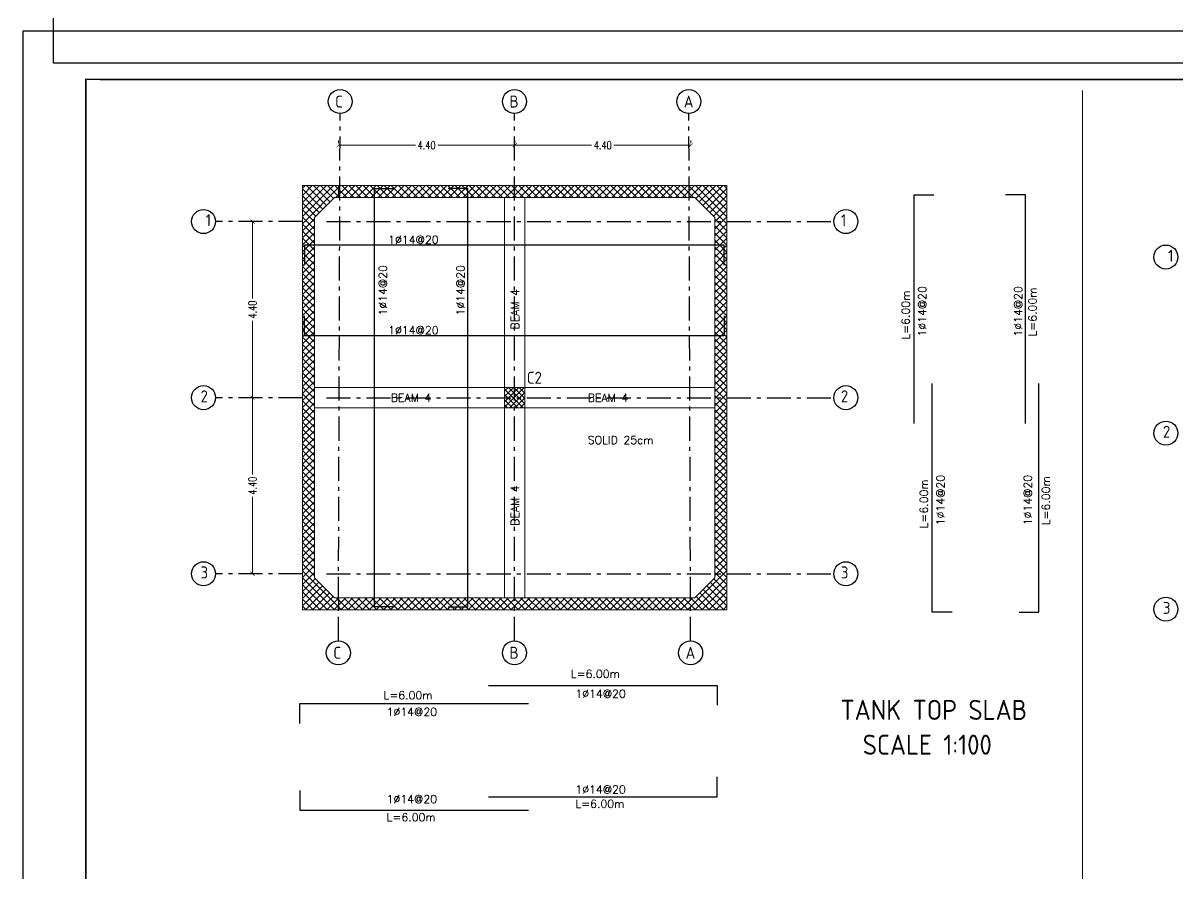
# Model space of a CAD drawing. Extents: x 166525 to 167198, y 178739 to 179747.
# Drawn here: x 167042.36 to 167071.21, y 179206.45 to 179227.71 of the extents above; entities that cross this region are included whole.
import ezdxf

# ---------------------------------------------------------------- set-up
doc = ezdxf.new("R2010")
doc.units = 0
doc.header["$MEASUREMENT"] = 0
doc.linetypes.add('ACAD_ISO10W100', pattern=[18, 12, -3, 0, -3])
doc.linetypes.add('AUSGEZOGEN', pattern=[0])
doc.layers.get('0').update_dxf_attribs({"linetype": 'CONTINUOUS'})
doc.layers.get('DEFPOINTS').update_dxf_attribs({"linetype": 'CONTINUOUS'})
for name, color, linetype in [('axis', 8, 'ACAD_ISO10W100'), ('BEAM-DIM', 4, 'CONTINUOUS'), ('COVER', 7, 'CONTINUOUS'), ('EBENE0', 7, 'AUSGEZOGEN'), ('FRAME', 2, 'CONTINUOUS'), ('HATSH', 252, 'CONTINUOUS'), ('MHATCH', 8, 'CONTINUOUS'), ('outdim', 42, 'CONTINUOUS'), ('REBARS', 2, 'CONTINUOUS')]:
    doc.layers.add(name, color=color, linetype=linetype)
doc.layers.add('BEAM', color=6, linetype='CONTINUOUS', lineweight=13)
doc.styles.add('DIM', font='simplex.shx', dxfattribs={"width": 0.75})
doc.styles.add('ISO8', font='iso8')
doc.styles.add('ROMANS', font='romans.shx')
doc.dimstyles.new('MUTASIM', dxfattribs={"dimscale": 0.9995, "dimtxt": 0.2, "dimasz": 0.1, "dimexe": 0.05, "dimexo": 0.12, "dimgap": 0.05, "dimtad": 0, "dimzin": 0, "dimdsep": 46, "dimtxsty": 'DIM', "dimblk": 'ARCHTICK', "dimcen": 0.09, "dimclrd": 35, "dimclre": 33, "dimclrt": 256, "dimazin": 0, "dimtfac": 1, "dimtofl": 0, "dimtmove": 1, "dimatfit": 3, "dimfxl": 0.18, "dimtolj": 1, "dimtzin": 0, "dimlwd": 13, "dimlwe": 9, "dimarcsym": 0})

# ---------------------------------------------------------------- blocks, each defined once
blk = doc.blocks.new('_ARCHTICK')
at = {"color": 0, "linetype": 'ByBlock', "const_width": 0.15}
blk.add_lwpolyline([(-0.5, -0.5), (0.5, 0.5)], dxfattribs=at)
blk = doc.blocks.new('*D1621')
at = {"layer": 'BEAM', "color": 33, "lineweight": 9, "transparency": 16777216}
for p, q in [((167050.244, 179224.78), (167050.244, 179224.71)), ((167054.644, 179224.78), (167054.644, 179224.71))]:
    blk.add_line(p, q, dxfattribs=at)
at = {"layer": 'BEAM', "color": 35, "lineweight": 13, "transparency": 16777216}
for p, q in [((167050.244, 179224.66), (167052.165, 179224.66)), ((167054.644, 179224.66), (167052.722, 179224.66))]:
    blk.add_line(p, q, dxfattribs=at)
at = {"layer": 'DEFPOINTS', "color": 0, "transparency": 16777216}
for p in [(167050.244, 179224.66), (167054.644, 179224.66), (167054.644, 179224.66)]:
    blk.add_point(p, dxfattribs=at)
at = {"layer": 'BEAM', "color": 35, "lineweight": 13, "transparency": 16777216, "xscale": 0.09995000000000001, "yscale": 0.09995000000000001, "zscale": 0.09995000000000001, "rotation": 180}
blk.add_blockref('_ARCHTICK', (167050.244, 179224.66), dxfattribs=at)
at = {"layer": 'BEAM', "color": 35, "lineweight": 13, "transparency": 16777216, "xscale": 0.09995000000000001, "yscale": 0.09995000000000001, "zscale": 0.09995000000000001}
blk.add_blockref('_ARCHTICK', (167054.644, 179224.66), dxfattribs=at)
at = {"layer": 'BEAM', "transparency": 16777216, "insert": (167052.444, 179224.66), "char_height": 0.1999, "attachment_point": 5, "style": 'DIM'}
blk.add_mtext('\\A1;4.40', dxfattribs=at)
blk = doc.blocks.new('*D1622')
at = {"layer": 'BEAM', "color": 33, "lineweight": 9, "transparency": 16777216}
for p, q in [((167054.644, 179224.78), (167054.644, 179224.71)), ((167059.044, 179224.78), (167059.044, 179224.71))]:
    blk.add_line(p, q, dxfattribs=at)
at = {"layer": 'BEAM', "color": 35, "lineweight": 13, "transparency": 16777216}
for p, q in [((167054.644, 179224.66), (167056.565, 179224.66)), ((167059.044, 179224.66), (167057.122, 179224.66))]:
    blk.add_line(p, q, dxfattribs=at)
at = {"layer": 'DEFPOINTS', "color": 0, "transparency": 16777216}
for p in [(167054.644, 179224.66), (167059.044, 179224.66), (167059.044, 179224.66)]:
    blk.add_point(p, dxfattribs=at)
at = {"layer": 'BEAM', "color": 35, "lineweight": 13, "transparency": 16777216, "xscale": 0.09995000000000001, "yscale": 0.09995000000000001, "zscale": 0.09995000000000001, "rotation": 180}
blk.add_blockref('_ARCHTICK', (167054.644, 179224.66), dxfattribs=at)
at = {"layer": 'BEAM', "color": 35, "lineweight": 13, "transparency": 16777216, "xscale": 0.09995000000000001, "yscale": 0.09995000000000001, "zscale": 0.09995000000000001}
blk.add_blockref('_ARCHTICK', (167059.044, 179224.66), dxfattribs=at)
at = {"layer": 'BEAM', "transparency": 16777216, "insert": (167056.844, 179224.66), "char_height": 0.1999, "attachment_point": 5, "style": 'DIM'}
blk.add_mtext('\\A1;4.40', dxfattribs=at)
blk = doc.blocks.new('*D1623')
at = {"layer": 'BEAM', "color": 33, "lineweight": 9, "transparency": 16777216}
for p, q in [((167047.974, 179218.354), (167048.044, 179218.354)), ((167047.974, 179213.954), (167048.044, 179213.954))]:
    blk.add_line(p, q, dxfattribs=at)
at = {"layer": 'BEAM', "color": 35, "lineweight": 13, "transparency": 16777216}
for p, q in [((167048.094, 179218.354), (167048.094, 179216.432)), ((167048.094, 179213.954), (167048.094, 179215.875))]:
    blk.add_line(p, q, dxfattribs=at)
at = {"layer": 'DEFPOINTS', "color": 0, "transparency": 16777216}
for p in [(167048.094, 179218.354), (167048.094, 179218.354), (167048.094, 179213.954)]:
    blk.add_point(p, dxfattribs=at)
at = {"layer": 'BEAM', "color": 35, "lineweight": 13, "transparency": 16777216, "xscale": 0.09995000000000001, "yscale": 0.09995000000000001, "zscale": 0.09995000000000001}
for p, rotation in [((167048.094, 179218.354), 90), ((167048.094, 179213.954), 270)]:
    blk.add_blockref('_ARCHTICK', p, dxfattribs=dict(at, rotation=rotation))
at = {"layer": 'BEAM', "transparency": 16777216, "insert": (167048.094, 179216.154), "char_height": 0.1999, "attachment_point": 5, "rotation": 90, "style": 'DIM'}
blk.add_mtext('\\A1;4.40', dxfattribs=at)
blk = doc.blocks.new('*D1624')
at = {"layer": 'BEAM', "color": 33, "lineweight": 9, "transparency": 16777216}
for p, q in [((167047.974, 179222.754), (167048.044, 179222.754)), ((167047.974, 179218.354), (167048.044, 179218.354))]:
    blk.add_line(p, q, dxfattribs=at)
at = {"layer": 'BEAM', "color": 35, "lineweight": 13, "transparency": 16777216}
for p, q in [((167048.094, 179222.754), (167048.094, 179220.832)), ((167048.094, 179218.354), (167048.094, 179220.275))]:
    blk.add_line(p, q, dxfattribs=at)
at = {"layer": 'DEFPOINTS', "color": 0, "transparency": 16777216}
for p in [(167048.094, 179222.754), (167048.094, 179222.754), (167048.094, 179218.354)]:
    blk.add_point(p, dxfattribs=at)
at = {"layer": 'BEAM', "color": 35, "lineweight": 13, "transparency": 16777216, "xscale": 0.09995000000000001, "yscale": 0.09995000000000001, "zscale": 0.09995000000000001}
for p, rotation in [((167048.094, 179222.754), 90), ((167048.094, 179218.354), 270)]:
    blk.add_blockref('_ARCHTICK', p, dxfattribs=dict(at, rotation=rotation))
at = {"layer": 'BEAM', "transparency": 16777216, "insert": (167048.094, 179220.554), "char_height": 0.1999, "attachment_point": 5, "rotation": 90, "style": 'DIM'}
blk.add_mtext('\\A1;4.40', dxfattribs=at)

msp = doc.modelspace()

# ---------------------------------------------------------------- hatches: boundary and pattern name
at = {"layer": 'HATSH'}
h = msp.add_hatch(dxfattribs=at)
h.set_pattern_fill('ANSI37', color=256, style=0)
h.set_pattern_definition([(45, (161132.88758, 180267.00408), (-0.0883883476, 0.0883883476), []), (135, (161132.88758, 180267.00408), (-0.0883883476, -0.0883883476), [])])
h.paths.add_polyline_path([(167049.34381, 179223.65357), (167049.34381, 179215.03278), (167049.64381, 179215.03278), (167049.64381, 179215.23278), (167049.64381, 179215.23278), (167049.64381, 179216.33278), (167049.64381, 179216.33278), (167049.64381, 179216.73278), (167049.64381, 179216.73278), (167049.64381, 179222.85357), (167050.14381, 179223.35357), (167057.73484, 179223.35357), (167057.73484, 179223.65357), (167057.73483, 179223.65357), (167057.53484, 179223.65357), (167057.53484, 179223.65357)])
h.paths.add_polyline_path([(167057.93484, 179223.65357), (167057.73484, 179223.65357), (167057.73484, 179223.35357), (167059.14381, 179223.35357), (167059.64381, 179222.85357), (167059.64381, 179215.03278), (167059.94381, 179215.03278), (167059.94381, 179215.23278), (167059.94381, 179215.23278), (167059.94381, 179223.65357), (167057.93484, 179223.65357)])
h.paths.add_polyline_path([(167059.94381, 179214.83278), (167059.94381, 179215.03278), (167059.64381, 179215.03278), (167059.64381, 179213.85357), (167059.14381, 179213.35357), (167057.93484, 179213.35357), (167057.93484, 179213.35357), (167057.73484, 179213.35357), (167057.73484, 179213.25357), (167057.73484, 179213.05357), (167059.94381, 179213.05357), (167059.94381, 179214.83278)])
h.paths.add_polyline_path([(167053.43484, 179213.35357), (167053.23484, 179213.35357), (167053.23484, 179213.35357), (167053.23483, 179213.35357), (167053.03484, 179213.35357), (167053.03484, 179213.35357), (167050.14381, 179213.35357), (167049.64381, 179213.85357), (167049.64381, 179214.83278), (167049.64381, 179214.83278), (167049.64381, 179215.03278), (167049.54381, 179215.03278), (167049.34381, 179215.03278), (167049.34381, 179213.05357), (167057.73484, 179213.05357), (167057.73484, 179213.35357), (167057.73483, 179213.35357), (167057.53484, 179213.35357), (167057.53484, 179213.35357), (167053.43484, 179213.35357)])
h = msp.add_hatch(dxfattribs=at)
h.set_pattern_fill('ANSI37', color=256, scale=0.75, style=0)
h.set_pattern_definition([(45, (161132.88758, 180267.00408), (-0.0662912607, 0.0662912607), []), (135, (161132.88758, 180267.00408), (-0.0662912607, -0.0662912607), [])])
h.paths.add_polyline_path([(167054.39381, 179218.60357), (167054.39381, 179218.10357), (167054.89381, 179218.10357), (167054.89381, 179218.60357)])

# ---------------------------------------------------------------- linework, layer by layer
at = {"layer": 'axis', "ltscale": 0.05}
for p, q in [((167050.23899, 179212.27894), (167050.28389, 179225.46655)), ((167054.63899, 179212.27894), (167054.63899, 179225.45614)), ((167059.03899, 179212.27894), (167058.99515, 179225.45272)), ((167049.34381, 179222.75357), (167047.17172, 179222.75357)), ((167049.94381, 179222.75357), (167062.61663, 179222.75357)), ((167075.19936, 179221.86746), (167071.21148, 179221.86746)), ((167049.34381, 179218.35357), (167047.17172, 179218.35357)), ((167049.94381, 179218.35357), (167062.61663, 179218.35357)), ((167075.19936, 179217.46746), (167071.21148, 179217.46746)), ((167049.34381, 179213.95357), (167047.17172, 179213.95357)), ((167049.94381, 179213.95357), (167062.61663, 179213.95357)), ((167075.19936, 179213.06746), (167071.21148, 179213.06746))]:
    msp.add_line(p, q, dxfattribs=at)
at = {"layer": 'BEAM'}
for p, q in [((167059.94381, 179223.65357), (167049.34381, 179223.65357)), ((167049.34381, 179223.65357), (167049.34381, 179213.05357)), ((167059.94381, 179213.05357), (167059.94381, 179223.65357)), ((167049.64381, 179222.85357), (167050.14381, 179223.35357)), ((167059.14381, 179223.35357), (167050.14381, 179223.35357)), ((167054.39381, 179213.35357), (167054.39381, 179223.35357)), ((167054.89381, 179213.35357), (167054.89381, 179223.35357)), ((167059.64381, 179222.85357), (167059.14381, 179223.35357)), ((167049.64381, 179222.85357), (167049.64381, 179213.85357)), ((167059.64381, 179213.85357), (167059.64381, 179222.85357)), ((167049.64381, 179218.60357), (167059.64381, 179218.60357)), ((167054.39381, 179218.60357), (167054.39381, 179218.10357)), ((167054.89381, 179218.60357), (167054.39381, 179218.60357)), ((167054.89381, 179218.10357), (167054.89381, 179218.60357)), ((167049.64381, 179218.10357), (167059.64381, 179218.10357)), ((167054.39381, 179218.10357), (167054.89381, 179218.10357)), ((167049.64381, 179213.85357), (167050.14381, 179213.35357)), ((167059.64381, 179213.85357), (167059.14381, 179213.35357)), ((167050.14381, 179213.35357), (167059.14381, 179213.35357)), ((167049.34381, 179213.05357), (167059.94381, 179213.05357))]:
    msp.add_line(p, q, dxfattribs=at)
at = {"layer": 'COVER', "flags": 128}
for points in [[(167043.12657, 179269.038), (167103.04782, 179269.038), (167103.04782, 179226.7155), (167043.12657, 179226.7155)], [(167042.36422, 179227.51714), (167102.28547, 179227.51714), (167102.28547, 179185.19464), (167042.36422, 179185.19464)]]:
    msp.add_lwpolyline(points, close=True, dxfattribs=at)
at = {"layer": 'FRAME', "color": 8, "linetype": 'Continuous', "lineweight": 0}
msp.add_line((167068.82842, 179226.02933), (167068.82842, 179186.25352), dxfattribs=at)
at = {"layer": 'HATSH'}
for centre in [(167050.28384, 179225.75241), (167054.63899, 179225.75272), (167058.99384, 179225.75272), (167046.87172, 179222.75357), (167062.91663, 179222.75357), (167070.91148, 179221.86746), (167046.87172, 179218.35357), (167062.91663, 179218.35357), (167070.91148, 179217.46746), (167046.87172, 179213.95357), (167062.91663, 179213.95357), (167070.91148, 179213.06746), (167050.23899, 179211.97894), (167054.63899, 179211.97894), (167059.03899, 179211.97894)]:
    msp.add_circle(centre, 0.3, dxfattribs=at)
at = {"layer": 'MHATCH', "const_width": 0.03562, "flags": 128}
msp.add_lwpolyline([(167043.93172, 179226.30589), (167100.71797, 179226.30589), (167100.71797, 179186.40589), (167043.93172, 179186.40589)], close=True, dxfattribs=at)
at = {"layer": 'MHATCH'}
msp.add_lwpolyline([(167044.28797, 179226.30589), (167100.71797, 179226.30589), (167100.71797, 179186.40589)], dxfattribs=at)
at = {"layer": 'outdim'}
for p, q in [((167050.24381, 179223.65357), (167050.24381, 179223.35357)), ((167050.24381, 179213.35357), (167050.24381, 179213.05357))]:
    msp.add_line(p, q, dxfattribs=at)
at = {"layer": 'REBARS'}
for points in [[(167051.6435, 179213.12656), (167051.14617, 179213.12656), (167051.14617, 179223.58327), (167051.6435, 179223.58327)], [(167052.98039, 179213.12656), (167053.47772, 179213.12656), (167053.47772, 179223.58327), (167052.98039, 179223.58327)], [(167064.62007, 179217.70873), (167064.62007, 179223.4241), (167065.1174, 179223.4241)], [(167067.4054, 179217.70873), (167067.4054, 179223.4241), (167066.90807, 179223.4241)], [(167059.87733, 179221.66617), (167059.87733, 179222.16349), (167049.39228, 179222.16349), (167049.39228, 179221.66617)], [(167059.87733, 179220.3943), (167059.87733, 179219.89697), (167049.39228, 179219.89697), (167049.39228, 179220.3943)], [(167065.57118, 179212.99336), (167065.07385, 179212.99336), (167065.07385, 179218.70873)], [(167067.24244, 179212.99336), (167067.73977, 179212.99336), (167067.73977, 179218.70873)], [(167053.98847, 179211.16373), (167059.70384, 179211.16373), (167059.70384, 179210.6664)], [(167049.2731, 179210.21262), (167049.2731, 179210.70994), (167054.98847, 179210.70994)], [(167053.98847, 179208.3784), (167059.70384, 179208.3784), (167059.70384, 179208.87573)], [(167049.2731, 179208.54136), (167049.2731, 179208.04403), (167054.98847, 179208.04403)]]:
    msp.add_lwpolyline(points, dxfattribs=at)

# ---------------------------------------------------------------- texts
at = {"layer": 'BEAM-DIM', "style": 'ROMANS'}
for s, p in [('1%%C14@20', (167051.48363, 179222.20116)), ('1%%C14@20', (167051.48363, 179219.93768)), ('BEAM 4', (167051.54833, 179218.25033)), ('BEAM 4', (167056.46762, 179218.25033)), ('SOLID 25cm', (167056.46762, 179217.19553)), ('L=6.00m', (167056.0459, 179211.35193)), ('L=6.00m', (167051.36723, 179210.81828)), ('1%%C14@20', (167056.15997, 179210.85664)), ('1%%C14@20', (167051.4446, 179210.40285)), ('1%%C14@20', (167051.4446, 179208.22402)), ('1%%C14@20', (167056.15997, 179208.46286)), ('L=6.00m', (167056.15997, 179208.1046)), ('L=6.00m', (167051.4446, 179207.77023))]:
    msp.add_text(s, height=0.2, dxfattribs=at).set_placement(p)
for s, p in [('1%%C14@20', (167051.45326, 179220.40637)), ('1%%C14@20', (167053.39326, 179220.40637)), ('1%%C14@20', (167064.92716, 179219.88023)), ('1%%C14@20', (167067.32094, 179219.88023)), ('BEAM 4', (167054.75205, 179220.05547)), ('L=6.00m', (167064.51173, 179219.80286)), ('L=6.00m', (167067.67919, 179219.88023)), ('L=6.00m', (167064.96551, 179215.08749)), ('1%%C14@20', (167065.38094, 179215.16486)), ('1%%C14@20', (167067.55978, 179215.16486)), ('L=6.00m', (167068.01356, 179215.16486)), ('BEAM 4', (167054.75205, 179215.15093))]:
    msp.add_text(s, height=0.2, rotation=90, dxfattribs=at).set_placement(p)
at = {"layer": 'EBENE0', "color": 3, "style": 'ISO8'}
for s, height, p in [('C', 0.3, (167050.15851, 179225.60206)), ('B', 0.3, (167054.51366, 179225.60237)), ('A', 0.3, (167058.86851, 179225.60237)), ('1', 0.3, (167046.92562, 179222.63704)), ('1', 0.3, (167062.7913, 179222.63704)), ('1', 0.3, (167070.96538, 179221.75092)), ('C2', 0.3, (167054.94805, 179218.70117)), ('2', 0.3, (167046.79705, 179218.23704)), ('2', 0.3, (167062.7913, 179218.23704)), ('2', 0.3, (167070.83681, 179217.35092)), ('3', 0.3, (167046.79705, 179213.83704)), ('3', 0.3, (167062.7913, 179213.83704)), ('3', 0.3, (167070.83681, 179212.95092)), ('C', 0.3, (167050.11366, 179211.82928)), ('B', 0.3, (167054.51366, 179211.82928)), ('A', 0.3, (167058.91366, 179211.82928)), ('TANK TOP SLAB', 0.5, (167062.78287, 179210.30245)), ('SCALE 1:100', 0.5, (167063.3387, 179209.43246))]:
    msp.add_text(s, height=height, dxfattribs=at).set_placement(p)

# ---------------------------------------------------------------- dimensions: what is measured, and where the dimension line sits
at = {"layer": 'BEAM'}
for base, p1, p2, picture, middle in [((167054.64381, 179224.65995), (167050.24381, 179224.65995), (167054.64381, 179224.65995), '*D1621', (167052.44381, 179224.65995)), ((167059.04381, 179224.65995), (167054.64381, 179224.65995), (167059.04381, 179224.65995), '*D1622', (167056.84381, 179224.65995))]:
    dim = msp.add_linear_dim(base=base, p1=p1, p2=p2, dimstyle='MUTASIM', dxfattribs=at)
    dim.commit()
    dim.dimension.update_dxf_attribs({"geometry": picture, "text_midpoint": middle})
for base, p1, p2, picture, middle in [((167048.09406, 179222.75357), (167048.09406, 179218.35357), (167048.09406, 179222.75357), '*D1624', (167048.09406, 179220.55357)), ((167048.09406, 179218.35357), (167048.09406, 179213.95357), (167048.09406, 179218.35357), '*D1623', (167048.09406, 179216.15357))]:
    dim = msp.add_linear_dim(base=base, p1=p1, p2=p2, angle=90, dimstyle='MUTASIM', dxfattribs=at)
    dim.commit()
    dim.dimension.update_dxf_attribs({"geometry": picture, "text_midpoint": middle})

doc.saveas('drawing.dxf')
